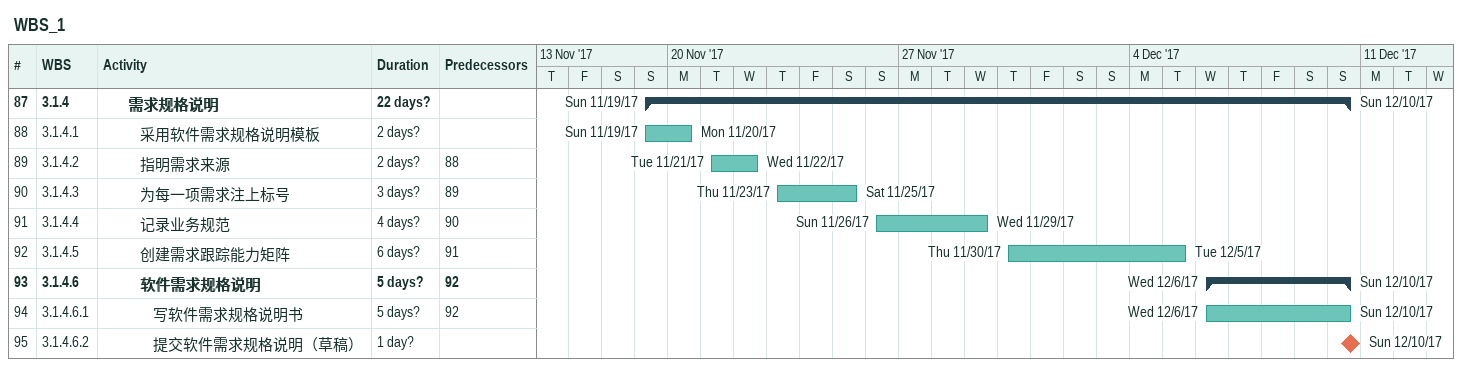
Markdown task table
WBS_1

| ID | WBS | Task | Duration | Start | Finish | Predecessors |
|---|---|---|---|---|---|---|
| 87 | 3.1.4 | **需求规格说明** | 22d? | 2017-11-19 | 2017-12-10 |  |
| 88 | 3.1.4.1 | 采用软件需求规格说明模板 | 2d? | 2017-11-19 | 2017-11-20 |  |
| 89 | 3.1.4.2 | 指明需求来源 | 2d? | 2017-11-21 | 2017-11-22 | 88 |
| 90 | 3.1.4.3 | 为每一项需求注上标号 | 3d? | 2017-11-23 | 2017-11-25 | 89 |
| 91 | 3.1.4.4 | 记录业务规范 | 4d? | 2017-11-26 | 2017-11-29 | 90 |
| 92 | 3.1.4.5 | 创建需求跟踪能力矩阵 | 6d? | 2017-11-30 | 2017-12-05 | 91 |
| 93 | 3.1.4.6 | **软件需求规格说明** | 5d? | 2017-12-06 | 2017-12-10 | 92 |
| 94 | 3.1.4.6.1 | 写软件需求规格说明书 | 5d? | 2017-12-06 | 2017-12-10 | 92 |
| 95 | 3.1.4.6.2 | 提交软件需求规格说明（草稿） | 1d? | 2017-12-10 | 2017-12-10 |  |
